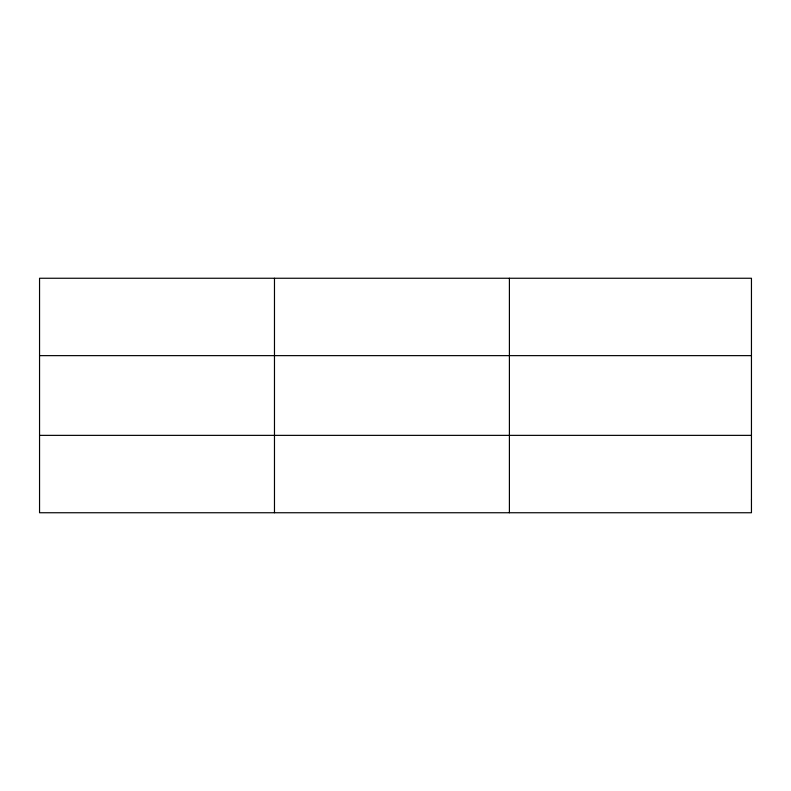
<?xml version="1.0" encoding="UTF-8"?>
<svg xmlns="http://www.w3.org/2000/svg" width="791" height="791" viewBox="0 0 791 791"><rect width="100%" height="100%" fill="white"/><g stroke="black" fill="none" stroke-linecap="round" stroke-linejoin="round"><path stroke-width="1.19" d="M274.477 278.254L274.477 512.746M509.404 278.254L509.404 512.746M39.55 355.634L751.45 355.634M39.55 435.366L751.45 435.366M751.45 499.853L751.45 512.746L39.55 512.746L39.55 278.254L751.45 278.254L751.45 499.853"/></g></svg>
